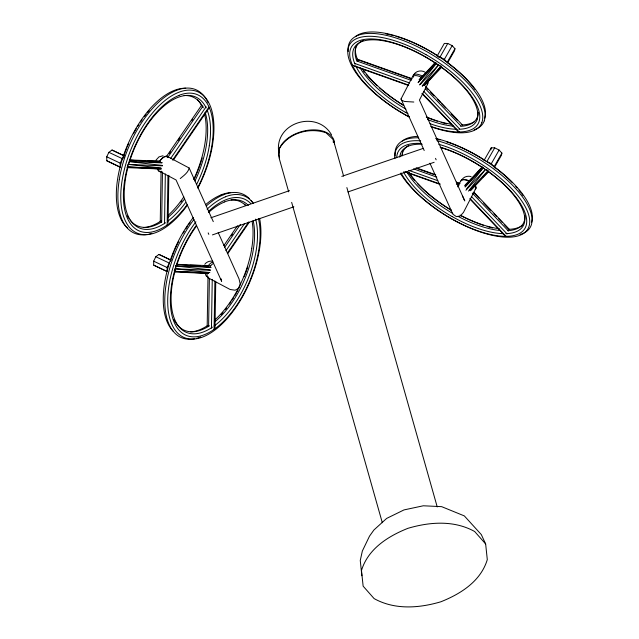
<?xml version="1.0" encoding="UTF-8"?>
<svg xmlns="http://www.w3.org/2000/svg" width="639" height="639" viewBox="0 0 639 639"><rect width="100%" height="100%" fill="white"/><g stroke="black" fill="none" stroke-linecap="round" stroke-linejoin="round"><path stroke-width="0.96" d="M160.253 221.725L161.076 171.108M161.667 222.236L162.482 171.907M164.527 223.738L165.333 173.992M167.17 224.992L167.969 175.549M168.089 222.436L168.856 175.318M207.188 326.122L207.994 276.487M208.594 326.625L209.384 278.277M211.461 328.126L212.252 279.379M214.888 280.92L214.097 329.381L215.008 327.807L215.758 281.671M208.993 108.151L209.017 107.001L172.602 160.109M166.963 156.228L189.176 168.009C188.178 172.666 183.673 175.629 180.246 178.569M437.036 56.208L444.337 43.412L447.771 43.468L452.172 45.657L454.96 48.708L454.497 50.832L447.683 62.774M490.816 149.925L491.271 147.801L494.706 147.857L499.107 150.045L501.895 153.096L501.431 155.221L494.131 168.009M120.699 167.45L106.793 160.772L106.729 156.787L108.886 152.338L112.009 150.029L124.557 155.94M106.793 160.772L120.236 167.114L120.172 163.129L122.329 158.672L123.894 157.521M166.739 271.415L153.727 265.169L153.664 261.175L155.82 256.726L158.943 254.418L170.597 259.905M153.727 265.169L167.17 271.503L167.098 267.517L169.263 263.06L155.82 256.726M424.216 150.532L401.028 98.949L412.498 76.72A8.435 3.722 27.3 0 1 421.796 77.407M457.66 186.876L460.711 180.957A8.435 3.722 27.3 0 1 469.234 181.26M438.274 57.087L439.991 57.111L447.771 43.468M454.96 48.708L447.172 62.358L444.385 59.307L452.172 45.657M483.971 160.597L491.271 147.801M494.706 147.857L486.918 161.499L491.319 163.696L494.107 166.747L501.895 153.096M491.319 163.696L499.107 150.045M127.265 166.068L128.239 164.399L162.49 165.852M174.199 270.457L175.174 268.787L210.399 270.289M166.26 156.763L201.732 105.028M169.327 153.408L170.445 151.778M178.265 140.372L179.942 137.928M191.668 120.827L192.786 119.197M167.642 157.641L202.994 106.082M170.541 158.624L206.101 106.777M173.504 159.91L208.434 108.973M223.89 245.552L237.404 225.839M231.342 235.799L232.46 234.17M224.68 247.301L240.392 224.385M225.942 250.672L244.569 223.506M227.372 253.06L248.667 222.013M227.764 253.619L249.17 222.396M156.068 160.022L158.991 156.882L163.033 155.756M422.179 85.953L438.514 65.058L440.375 65.753M468.507 191.117L485.448 169.447L488.236 170.485M419.416 84.907L436.493 63.205M466.35 189.296L483.427 167.594M204.768 264.322C206.501 261.83 209.784 260.664 212.715 261.295M413.92 74.507C416.213 70.641 421.756 69.931 425.342 72.335M461.869 179.799C463.746 176.66 467.692 175.629 471.087 176.564M418.114 82.447L435.343 62.678M424.248 85.634L441.301 66.097L422.451 86.177M465.048 186.836L482.269 167.067M419.04 79.827L435.199 62.622M418.257 82.511L436.429 63.149M420.342 84.42L438.514 65.058M424.975 85.019L441.805 67.087M464.625 185.653L482.133 167.011M465.192 186.9L483.364 167.538M465.927 190.246L485.448 169.447M469.385 190.566L487.557 171.204L470.528 190.773L488.739 171.476M419.783 79.252L426.66 72.367M466.031 184.328L472.221 178.129M479.098 171.244L481.159 169.175M435.518 73.046L441.054 67.638M482.453 177.434L488.683 171.356M210.894 217.771L289.523 190.646M341.809 176.388L423.266 148.376M212.436 234.904L293.876 206.812M348.015 191.916L434.153 162.29M413.816 102.032L404.615 101.473L401.675 100.323L401.028 98.949M127.185 167.474L131.083 167.482M133.08 160.589L137.05 160.701M147.952 160.988L159.854 161.3M189.927 265.241L199.847 265.504M203.809 265.608L207.779 265.712M129.597 159.918L159.934 161.212M129.741 161.523L162.034 162.897M161.028 168.353L127.752 166.939L161.411 169M127.193 167.602L160.469 169.015M176.532 264.306L210.782 265.768M175.693 265.872L210.926 267.366M208.937 272.789L174.687 271.327L208.346 273.388M175.102 272.03L208.378 273.444M129.613 160.07L162.01 162.673M176.54 264.458L210.91 267.222M128.239 164.399L160.948 167.961M175.174 268.787L209.864 272.565M129.765 161.667L162.418 165.421M175.709 265.944L210.343 269.922M357.073 59.115L412.147 78.717M357.241 59.547L411.748 78.948M357.337 61.192L411.252 80.378M354.341 63.301L409.535 82.95M352.44 65.138L408.193 84.979M354.469 66.232L408.728 85.546M416.141 167.817L435.75 174.798M456.286 182.107L460.016 183.433M417.331 168.616L434.248 174.639M456.805 182.666L459.625 183.673M413.569 168.888L436.812 177.155M456.326 184.104L459.121 185.102M408.76 170.357L437.763 180.677M404.942 171.516L440.255 184.08M405.142 171.955L439.76 184.28M123.231 155.437L112.009 150.029M108.886 152.338L122.329 158.672M106.729 156.787L120.172 163.129M171.06 260.249L158.943 254.418M153.664 261.175L167.098 267.517M439.991 57.111L444.385 59.307M343.606 176.068L333.294 139.629L326.026 132.768C309.172 127.041 288.213 133.048 279.163 148.911L279.179 158.264L288.676 191.836M425.598 86.353L462.636 125.172M425.909 87.287L427.954 89.428M430.678 92.28L434.081 95.85M437.483 99.412L440.207 102.272M441.565 103.694L445.647 107.975M451.094 113.686L457.22 120.108M425.326 88.693L460.799 125.883M423.705 91.321L459.449 128.798M422.259 93.302L459.137 131.961L457.796 131.163L421.972 93.598M473.906 192.179L509.571 229.561M473.523 192.387L478.97 198.098M483.731 203.09L490.544 210.223M493.947 213.793L496.663 216.645M498.708 218.786L502.11 222.356M504.155 224.497L508.237 228.778M472.261 193.082L508.42 230.983M471.326 196.429L507.07 233.906M469.881 198.41L506.072 236.35L504.73 235.551L470.28 199.432M331.593 134.949C316.856 108.878 273.228 123.047 278.908 153.096M485.648 543.957L474.665 531.512C454.081 520.05 429.751 521.863 407.882 528.333C388.001 536.265 368.008 548.893 361.482 570.499L363.136 586.155L374.119 598.599C394.702 610.053 419.024 608.24 440.894 601.77C460.783 593.847 480.776 581.21 487.301 559.612L485.648 543.957L481.311 534.587L464.329 515.905L441.645 506.655L423.314 505.784L404 509.914L386.659 518.413L373.919 529.987L369.494 536.177L362.353 551.026L360.26 560.467L361.874 575.731M462.556 196.077L464.777 200.934L419.432 100.075L427.427 84.572A8.435 3.722 27.3 0 0 427.347 82.423M429.911 163.201L452.875 214.209L456.39 216.637L460.264 215.99L463.451 212.436L475.64 188.809A8.435 3.722 27.3 0 0 474.753 185.366M189.176 168.009L213.29 221.645M218.195 232.548L239.034 278.916L240.248 284.115L238.802 288.253L235.096 290.21L230.112 289.475L209.217 278.396A8.435 4.465 -62.1 0 1 207.068 273.628M346.865 187.578L437.228 506.935M291.664 202.379L382.306 522.694M221.038 278.748L221.637 281.352L176.068 179.982L160.181 171.556A8.435 4.465 -62.1 0 1 158.041 168.552M333.294 139.629L333.302 142.433M436.365 139.006A73.781 29.929 31.6 0 1 440.023 139.885M446.493 141.786A73.781 29.929 31.6 0 1 460.328 147.106M461.254 147.521A73.781 29.929 31.6 0 1 475.775 154.926M417.866 136.355A76.584 31.063 31.6 0 0 409.256 137.585A77.303 31.359 31.6 0 0 402.266 141.067M435.654 138.423A76.584 31.063 31.6 0 1 445.351 141.131A76.584 31.063 31.6 0 1 475.736 154.782A77.303 31.359 31.6 0 1 503.077 173.784A76.584 31.063 31.6 0 1 531.48 222.468M418.657 137.8A77.742 31.535 31.6 0 0 407.075 139.038A78.469 31.83 31.6 0 0 395.924 148.256A77.742 31.535 31.6 0 0 395.158 155.94M436.772 140.612A77.742 31.535 31.6 0 1 443.722 142.649A77.742 31.535 31.6 0 1 474.569 156.499A78.469 31.83 31.6 0 1 502.318 175.797A77.742 31.535 31.6 0 1 529.148 208.066A77.742 31.535 31.6 0 1 531.193 225.287A78.469 31.83 31.6 0 1 520.042 234.505M420.686 140.828A76.584 31.063 31.6 0 0 406.58 141.922A77.303 31.359 31.6 0 0 395.597 150.996M438.745 144.262A76.584 31.063 31.6 0 1 442.675 145.468A76.584 31.063 31.6 0 1 473.068 159.119A77.303 31.359 31.6 0 1 500.409 178.129A76.584 31.063 31.6 0 1 526.832 209.919A76.584 31.063 31.6 0 1 528.852 226.885A77.303 31.359 31.6 0 1 517.87 235.967A76.584 31.063 31.6 0 1 451.493 218.81M421.061 143.448A73.781 29.929 31.6 0 0 408.057 144.534A74.483 30.217 31.6 0 0 397.474 153.28M440.942 147.353A73.781 29.929 31.6 0 1 442.835 147.96A73.781 29.929 31.6 0 1 472.117 161.1A74.483 30.217 31.6 0 1 498.46 179.423A73.781 29.929 31.6 0 1 523.924 210.047A73.781 29.929 31.6 0 1 525.865 226.406A74.483 30.217 31.6 0 1 515.282 235.152A73.781 29.929 31.6 0 1 480.504 231.725A73.781 29.929 31.6 0 1 451.222 218.578A74.483 30.217 31.6 0 1 424.871 200.263A73.781 29.929 31.6 0 1 401.036 172.905M422.243 144.254A70.977 28.795 31.6 0 0 410.637 145.349A71.672 29.074 31.6 0 0 400.453 153.767M440.199 147.449A70.977 28.795 31.6 0 1 472.149 161.252M408.529 145.644A70.506 28.603 31.6 0 0 402.794 152.17A69.819 28.324 31.6 0 0 402.027 155.916M402.338 155.485A70.977 28.795 31.6 0 1 402.658 151.02M400.533 173.528A76.584 31.063 31.6 0 0 424.04 199.759A77.303 31.359 31.6 0 0 451.374 218.77M394.878 158.648A76.584 31.063 31.6 0 1 395.629 151.076M396.675 157.729A73.781 29.929 31.6 0 1 397.506 153.36M403.465 171.851A70.977 28.795 31.6 0 0 426.82 198.969A71.672 29.074 31.6 0 0 452.164 216.597M399.75 157.154A70.977 28.795 31.6 0 1 400.493 153.847M407.083 172.346A69.819 28.324 31.6 0 0 428.729 196.636A70.506 28.603 31.6 0 0 452.835 213.498M409.016 172.41A70.977 28.795 31.6 0 0 429.496 194.631A71.672 29.074 31.6 0 0 451.461 210.279M417.802 183.96A73.781 29.929 31.6 0 0 428.657 194.12A74.483 30.217 31.6 0 0 450.87 210.015M414.415 180.254A73.781 29.929 31.6 0 1 409.679 174.351M457.931 216.325A69.819 28.324 31.6 0 0 481.383 226.414A69.819 28.324 31.6 0 0 500.169 230.543M460.048 215.103A70.985 28.795 31.6 0 0 483.012 224.904A70.977 28.795 31.6 0 0 499.227 228.762M492.709 227.987A73.781 29.929 31.6 0 1 487.126 226.478M483.507 225.335A73.781 29.929 31.6 0 1 461.07 215.726M505.816 233.666A70.985 28.795 31.6 0 0 513.804 232.532A71.672 29.074 31.6 0 0 523.988 224.121A70.985 28.795 31.6 0 0 522.119 208.386A70.985 28.795 31.6 0 0 497.621 178.92A71.672 29.074 31.6 0 0 487.9 171.332M503.093 233.666A70.985 28.795 31.6 0 1 452.292 216.637M507.614 230.719A69.819 28.324 31.6 0 0 514.299 229.657A70.506 28.603 31.6 0 0 524.315 221.374M524.962 215.623A69.819 28.324 31.6 0 1 524.188 221.445M508.492 229.329A70.977 28.795 31.6 0 0 516.472 228.195A71.672 29.074 31.6 0 0 522.287 225.479M512.438 182.77A73.781 29.929 31.6 0 0 502.238 173.281A74.483 30.217 31.6 0 0 494.554 167.178M515.817 186.412A73.781 29.929 31.6 0 1 517.119 187.906M518.956 190.126A73.781 29.929 31.6 0 1 520.673 192.331M521.736 193.785A73.781 29.929 31.6 0 1 522.95 195.518M475.895 154.965A74.483 30.217 31.6 0 1 485.728 160.996M472.277 161.292A71.672 29.074 31.6 0 1 483.939 168.56M279.515 157.857A28.651 17.636 -15.8 0 1 303.11 131.211A28.651 17.636 -15.8 0 1 334.509 144.11M174.487 250.48A73.781 37.046 -66.9 0 1 178.577 241.622M183.233 233.091A73.781 37.046 -66.9 0 1 184.248 231.406M185.805 228.922A73.781 37.046 -66.9 0 1 187.403 226.502M188.481 224.928A73.781 37.046 -66.9 0 1 190.118 222.636M193.345 217.492A76.584 38.452 -66.9 0 0 173.712 251.271A77.303 38.819 -66.9 0 0 164.638 282.829A76.584 38.46 -66.9 0 0 173.145 331.146M205.622 204.624A76.584 38.452 -66.9 0 1 221.006 194.959M193.929 219.489A77.742 39.035 -66.9 0 0 175.39 252.014A78.469 39.402 -66.9 0 0 166.172 284.043A77.742 39.035 -66.9 0 0 169.127 324.54A77.742 39.035 -66.9 0 0 182.219 337.959A78.469 39.402 -66.9 0 0 194.767 338.734M206.269 205.99A77.742 39.035 -66.9 0 1 223.394 194.847M195.909 221.789A76.584 38.46 -66.9 0 0 178.145 253.164A77.303 38.819 -66.9 0 0 169.071 284.722A76.584 38.46 -66.9 0 0 171.979 324.612A76.584 38.46 -66.9 0 0 184.879 337.831A77.303 38.819 -66.9 0 0 203.09 336.857A76.584 38.46 -66.9 0 0 233.85 310.266A76.584 38.46 -66.9 0 0 250.464 280.433A77.303 38.819 -66.9 0 0 259.538 248.883A76.584 38.452 -66.9 0 0 259.586 218.386M207.092 209.193A76.584 38.46 -66.9 0 1 225.439 196.852M208.346 211.581A73.781 37.054 -66.9 0 1 226.022 199.695A74.483 37.405 -66.9 0 1 243.571 198.753A73.781 37.046 -66.9 0 1 250.64 203.45M196.389 225.311A73.781 37.046 -66.9 0 0 180.39 254.05A74.483 37.405 -66.9 0 0 171.635 284.459M196.189 226.502A70.985 35.64 -66.9 0 0 180.789 254.162A71.672 35.992 -66.9 0 0 176.18 267.03M208.506 212.571A70.985 35.64 -66.9 0 1 224.616 201.972M221.086 194.855A77.303 38.819 -66.9 0 1 230.663 192.635M223.466 194.743A78.469 39.402 -66.9 0 1 241.957 193.753A77.742 39.035 -66.9 0 1 249.37 198.617M225.519 196.748A77.303 38.819 -66.9 0 1 243.723 195.766A76.584 38.46 -66.9 0 1 253.308 203.234M224.696 201.86A71.672 35.992 -66.9 0 1 241.582 200.95A70.977 35.64 -66.9 0 1 248.347 205.391M231.054 199.943A70.506 35.401 -66.9 0 1 238.922 201.077A69.819 35.065 -66.9 0 1 245.576 205.446M251.119 200.606A77.742 39.035 -66.9 0 1 252.732 202.867M258.412 218.586A73.781 37.046 -66.9 0 1 258.803 249.929A74.483 37.405 -66.9 0 1 250.057 280.329A73.781 37.054 -66.9 0 1 234.05 309.076A73.781 37.054 -66.9 0 1 204.416 334.684A74.483 37.405 -66.9 0 1 186.876 335.635A73.781 37.046 -66.9 0 1 171.675 284.539M244.513 204.137A70.985 35.64 -66.9 0 1 245.672 205.51M252.181 221.893A70.985 35.64 -66.9 0 1 251.766 248.212M253.124 220.519A69.819 35.057 -66.9 0 1 253.332 249.514A70.506 35.401 -66.9 0 1 245.056 278.292A69.819 35.065 -66.9 0 1 229.912 305.498A69.819 35.065 -66.9 0 1 214.784 321.848M255.624 219.113A70.977 35.64 -66.9 0 1 256.239 250.184A71.672 35.992 -66.9 0 1 247.82 279.443A70.977 35.648 -66.9 0 1 232.42 307.103A70.985 35.64 -66.9 0 1 214.073 326.026M251.806 248.291A71.672 35.992 -66.9 0 1 243.387 277.55A70.985 35.648 -66.9 0 1 227.987 305.21A70.977 35.64 -66.9 0 1 214.848 319.915M247.756 266.87A74.483 37.405 -66.9 0 1 244.154 276.775M237.996 289.994A73.781 37.054 -66.9 0 1 237.085 291.688M236.63 292.526A73.781 37.054 -66.9 0 1 234.673 295.945M233.658 297.63A73.781 37.054 -66.9 0 1 232.101 300.114M231.038 301.736A73.781 37.054 -66.9 0 1 229.425 304.108M207.18 325.826A70.977 35.64 -66.9 0 1 199.48 329.844A71.672 35.992 -66.9 0 1 190.59 331.913M209.44 325.778A69.819 35.065 -66.9 0 1 201.86 329.732A70.506 35.409 -66.9 0 1 185.254 330.635A69.819 35.065 -66.9 0 1 173.912 319.468M226.605 307.982A73.781 37.046 -66.9 0 1 225.407 309.54M222.955 312.551A73.781 37.046 -66.9 0 1 221.086 314.7M212.475 327.144A70.985 35.64 -66.9 0 1 203.913 331.737A71.672 35.992 -66.9 0 1 187.027 332.647A70.985 35.64 -66.9 0 1 175.07 320.387A70.977 35.64 -66.9 0 1 172.37 283.412A71.672 35.992 -66.9 0 1 175.366 269.842M200.702 336.969A78.469 39.402 -66.9 0 1 196.724 338.287M170.445 261.255A74.483 37.405 -66.9 0 1 174.112 251.375M385.916 33.915A73.781 29.929 31.6 0 1 394.015 35.744M395.892 36.271A73.781 29.929 31.6 0 1 399.679 37.429A73.781 29.929 31.6 0 1 428.961 50.577A74.483 30.217 31.6 0 1 438.793 56.607M426.021 54.69A76.584 31.063 31.6 0 0 359.645 37.533A77.303 31.359 31.6 0 0 348.662 46.607A76.584 31.063 31.6 0 0 350.675 63.58A76.584 31.063 31.6 0 0 377.106 95.371A77.303 31.359 31.6 0 0 404.447 114.381A76.584 31.071 31.6 0 0 408.84 116.809M355.859 47.781A70.506 28.603 31.6 0 1 359.509 42.677M360.164 42.174A70.506 28.603 31.6 0 1 363.192 40.457M355.332 36.671A77.303 31.359 31.6 0 1 362.313 33.188A76.584 31.063 31.6 0 1 398.416 36.742A76.584 31.063 31.6 0 1 428.801 50.385A77.303 31.359 31.6 0 1 456.142 69.395A76.584 31.063 31.6 0 1 482.573 101.186A76.584 31.063 31.6 0 1 484.586 118.159M360.148 67.958A69.819 28.324 31.6 0 0 381.803 92.248A70.506 28.603 31.6 0 0 405.901 109.109M356.905 61.336A69.819 28.324 31.6 0 1 355.899 47.861M358.056 60.769A70.985 28.795 31.6 0 1 355.723 46.631M348.223 51.551A77.742 31.535 31.6 0 1 348.99 43.867A78.469 31.83 31.6 0 1 360.14 34.65A77.742 31.535 31.6 0 1 396.787 38.26A77.742 31.535 31.6 0 1 427.635 52.11A78.469 31.83 31.6 0 1 455.383 71.408A77.742 31.535 31.6 0 1 484.226 120.827M354.988 64.188A70.977 28.795 31.6 0 1 353.519 49.379A71.672 29.074 31.6 0 1 363.703 40.96A70.977 28.795 31.6 0 1 397.17 44.259A70.985 28.795 31.6 0 1 425.342 56.903A71.672 29.074 31.6 0 1 437.004 64.172M362.64 68.852A70.977 28.795 31.6 0 0 382.561 90.235A71.672 29.074 31.6 0 0 403.688 105.379M355.747 65.881A70.977 28.795 31.6 0 0 379.885 94.58A71.672 29.074 31.6 0 0 405.238 112.2M379.398 87.735A73.781 29.929 31.6 0 0 381.723 89.732A74.483 30.217 31.6 0 0 403.113 105.123M377.138 85.706A73.781 29.929 31.6 0 1 366.219 74.372M364.414 72.151A73.781 29.929 31.6 0 1 363.287 70.689M431.309 126.826A76.584 31.071 31.6 0 0 434.832 128.024A76.584 31.063 31.6 0 0 470.927 131.578A77.303 31.359 31.6 0 0 481.918 122.496M430.862 126.426A73.781 29.929 31.6 0 0 433.569 127.337A73.781 29.929 31.6 0 0 468.347 130.755A74.483 30.217 31.6 0 0 478.93 122.017A73.781 29.929 31.6 0 0 476.99 105.659A73.781 29.929 31.6 0 0 451.525 75.035A74.483 30.217 31.6 0 0 425.183 56.711A73.781 29.929 31.6 0 0 395.908 43.572A73.781 29.929 31.6 0 0 361.123 40.145A74.483 30.217 31.6 0 0 350.539 48.891A73.781 29.929 31.6 0 0 352.48 65.242A73.781 29.929 31.6 0 0 377.945 95.874A74.483 30.217 31.6 0 0 404.287 114.189A73.781 29.929 31.6 0 0 409.375 116.985M458.882 129.278A70.985 28.795 31.6 0 0 466.869 128.143A71.672 29.074 31.6 0 0 477.053 119.733M457.037 129.294A70.985 28.795 31.6 0 1 430.055 123.71M407.946 113.694A70.985 28.795 31.6 0 1 405.358 112.248M427.531 119.557A69.819 28.324 31.6 0 0 434.448 122.025A69.819 28.324 31.6 0 0 453.235 126.155M426.357 116.929A70.985 28.795 31.6 0 0 436.078 120.515A70.977 28.795 31.6 0 0 451.318 124.23M437.34 121.202A73.781 29.929 31.6 0 1 426.309 117.089M460.679 126.33A69.819 28.324 31.6 0 0 467.365 125.268A70.506 28.603 31.6 0 0 477.389 116.985A69.819 28.324 31.6 0 0 478.188 112.216M461.558 124.94A70.977 28.795 31.6 0 0 469.537 123.806A71.672 29.074 31.6 0 0 474.649 121.57M446.685 123.814A73.781 29.929 31.6 0 1 441.134 122.361M484.258 120.899A78.469 31.83 31.6 0 1 474.146 129.797M481.878 122.424A76.584 31.063 31.6 0 0 453.474 73.741A77.303 31.359 31.6 0 0 426.133 54.73M477.021 119.645A70.985 28.795 31.6 0 0 450.687 74.531A71.672 29.074 31.6 0 0 440.966 66.943M474.809 89.396A73.781 29.929 31.6 0 0 455.303 68.892A74.483 30.217 31.6 0 0 447.619 62.79M144.366 116.657A73.781 37.054 -66.9 0 1 146.171 114.341M147.401 112.831A73.781 37.054 -66.9 0 1 149.262 110.651M127.185 146.986A73.781 37.046 -66.9 0 1 128.719 143.416M133.431 133.799A73.781 37.046 -66.9 0 1 134.342 132.113M134.821 131.259A73.781 37.046 -66.9 0 1 136.299 128.703M137.832 126.179A73.781 37.046 -66.9 0 1 138.871 124.533M140.468 122.113A73.781 37.046 -66.9 0 1 142.09 119.765M179.016 95.419A73.781 37.046 -66.9 0 0 133.455 149.662A74.483 37.405 -66.9 0 0 124.709 180.07A73.781 37.054 -66.9 0 0 127.512 218.506A73.781 37.054 -66.9 0 0 139.941 231.246A74.483 37.405 -66.9 0 0 157.482 230.304A73.781 37.054 -66.9 0 0 187.123 204.688M185.741 88.222A77.303 38.819 -66.9 0 0 174.151 90.466A76.584 38.46 -66.9 0 0 143.392 117.049A76.584 38.452 -66.9 0 0 126.786 146.882A77.303 38.819 -66.9 0 0 117.704 178.441A76.584 38.452 -66.9 0 0 120.619 218.33A76.584 38.46 -66.9 0 0 127.68 228.115M179.096 95.307A74.483 37.405 -66.9 0 1 196.636 94.364A73.781 37.046 -66.9 0 1 209.065 107.104A73.781 37.046 -66.9 0 1 211.868 145.54A74.483 37.405 -66.9 0 1 203.13 175.941A73.781 37.054 -66.9 0 1 197.786 187.427M184.12 95.554A70.506 35.401 -66.9 0 1 191.988 96.689A69.819 35.065 -66.9 0 1 203.33 107.847M208.114 102.783A77.742 39.035 -66.9 0 0 195.023 89.356A78.469 39.402 -66.9 0 0 176.54 90.355A77.742 39.035 -66.9 0 0 145.317 117.336A77.742 39.035 -66.9 0 0 128.455 147.625A78.469 39.402 -66.9 0 0 119.237 179.655M212.563 144.414A76.584 38.46 -66.9 0 0 196.796 91.377A77.303 38.819 -66.9 0 0 178.585 92.359A76.584 38.46 -66.9 0 0 147.825 118.942A76.584 38.452 -66.9 0 0 131.219 148.775A77.303 38.819 -66.9 0 0 122.137 180.326A76.584 38.46 -66.9 0 0 125.052 220.223A76.584 38.46 -66.9 0 0 137.944 233.443A77.303 38.819 -66.9 0 0 156.156 232.468A76.584 38.46 -66.9 0 0 186.915 205.878M206.173 107.903A70.977 35.64 -66.9 0 0 194.647 96.561A71.672 35.992 -66.9 0 0 177.762 97.471A70.977 35.64 -66.9 0 0 149.254 122.113A70.985 35.64 -66.9 0 0 133.855 149.774A71.672 35.992 -66.9 0 0 128.974 163.56M207.236 110.315A70.977 35.64 -66.9 0 1 209.265 145.716M197.579 99.748A70.985 35.64 -66.9 0 1 201.74 106.01M204.496 113.75A70.977 35.64 -66.9 0 1 204.871 143.903A71.672 35.992 -66.9 0 1 196.453 173.161A70.985 35.648 -66.9 0 1 193.633 179.535M205.111 112.256A69.819 35.057 -66.9 0 1 206.405 145.125A70.506 35.401 -66.9 0 1 198.13 173.896A69.819 35.065 -66.9 0 1 194.927 181.061M212.603 144.494A77.303 38.819 -66.9 0 1 203.529 176.044A76.584 38.46 -66.9 0 1 197.874 188.17M209.304 145.796A71.672 35.992 -66.9 0 1 200.886 175.054A70.977 35.648 -66.9 0 1 196.756 184.12M202.204 157.977A74.483 37.405 -66.9 0 1 196.86 173.265M183.832 196.852A70.985 35.648 -66.9 0 1 181.053 200.814A70.977 35.64 -66.9 0 1 167.913 215.527M184.623 198.793A69.819 35.065 -66.9 0 1 182.978 201.109A69.819 35.065 -66.9 0 1 167.849 217.46M196.485 174.159A73.781 37.054 -66.9 0 1 194.52 178.624M181.947 200.494A73.781 37.054 -66.9 0 1 180.853 202.012M161.108 220.862A70.977 35.64 -66.9 0 1 152.545 225.455A71.672 35.992 -66.9 0 1 143.655 227.524M161.651 221.925A69.819 35.065 -66.9 0 1 154.926 225.343A70.506 35.409 -66.9 0 1 138.32 226.238A69.819 35.065 -66.9 0 1 129.941 219.896M185.486 202.707A70.985 35.64 -66.9 0 1 167.881 221.086M165.541 222.755A70.985 35.64 -66.9 0 1 156.978 227.348A71.672 35.992 -66.9 0 1 140.093 228.259A70.985 35.64 -66.9 0 1 125.476 179.112M151.77 233.299A78.469 39.402 -66.9 0 1 148.807 234.138M146.874 234.521A78.469 39.402 -66.9 0 1 135.284 233.57A77.742 39.035 -66.9 0 1 119.277 179.735M128.87 218.41A69.819 35.065 -66.9 0 1 127.425 215.95M125.436 179.024A71.672 35.992 -66.9 0 1 127.904 167.41M123.215 157.769A74.483 37.405 -66.9 0 1 126.818 147.873M207.108 276.759A8.419 4.545 -59.9 0 1 205.47 273.117M208.098 265.928A8.419 4.545 -59.9 0 1 212.811 262.022M160.996 171.699A8.419 4.545 -59.9 0 1 157.537 168.64M159.239 162.002A8.419 4.545 -59.9 0 1 167.402 156.787M413.297 77.303A8.419 3.618 28.7 0 1 415.254 74.14A8.419 3.618 28.7 0 1 422.834 76.376M427.85 81.201A8.419 3.618 28.7 0 1 427.227 83.997M460.991 180.925A8.419 3.618 28.7 0 1 469.33 180.893M474.993 185.19A8.419 3.618 28.7 0 1 475.184 189.288M210.463 265.96A8.435 4.465 -62.1 0 1 213.322 263.548M159.51 162.034A8.435 4.465 -62.1 0 1 168.281 157.066M436.133 159.798A8.435 0.607 71 0 1 435.518 158.344M208.801 234.353A8.435 0.599 71 0 1 208.186 232.9"/></g></svg>
